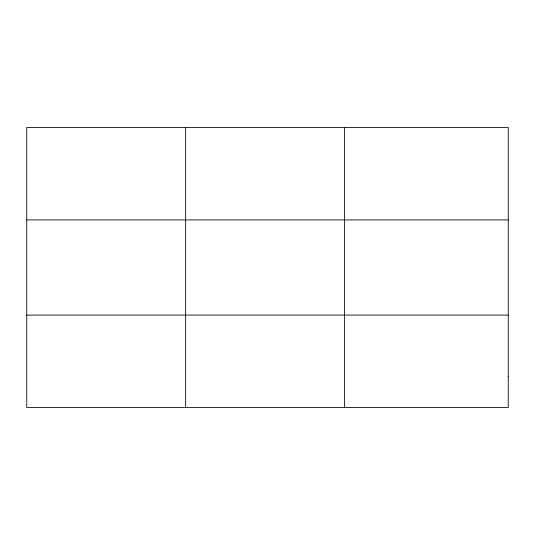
<?xml version="1.0" encoding="UTF-8"?>
<svg xmlns="http://www.w3.org/2000/svg" width="535" height="535" viewBox="0 0 535 535"><rect width="100%" height="100%" fill="white"/><g stroke="black" fill="none" stroke-linecap="round" stroke-linejoin="round"><path stroke-width="0.8" d="M185.645 127.544L185.645 407.456M344.54 127.544L344.54 407.456M26.75 219.912L508.25 219.912M26.75 315.088L508.25 315.088M508.25 376.667L508.25 407.456L26.75 407.456L26.75 127.544L508.25 127.544L508.25 376.667"/></g></svg>
